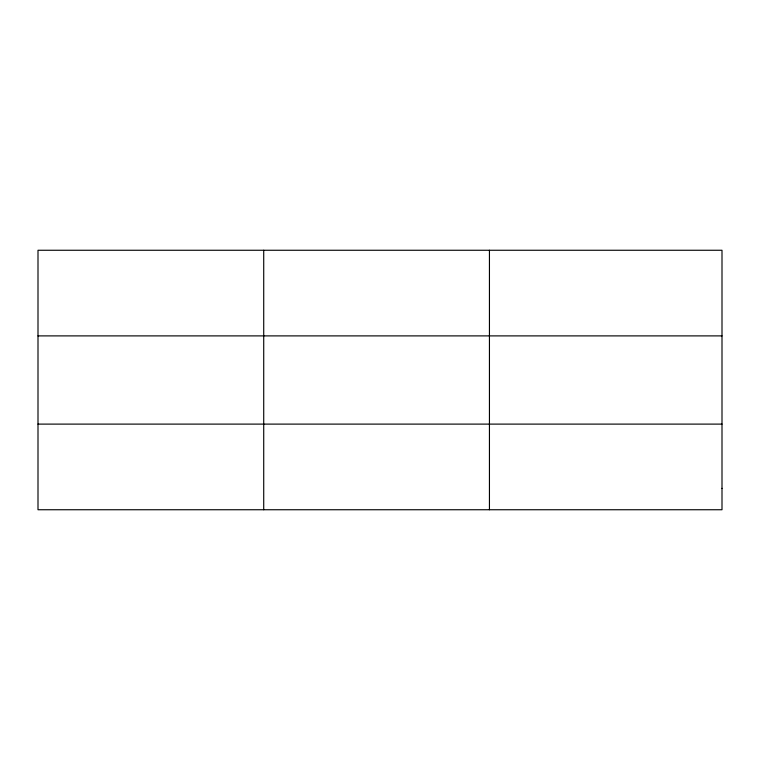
<?xml version="1.0" encoding="UTF-8"?>
<svg xmlns="http://www.w3.org/2000/svg" width="760" height="760" viewBox="0 0 760 760"><rect width="100%" height="100%" fill="white"/><g stroke="black" fill="none" stroke-linecap="round" stroke-linejoin="round"><path stroke-width="1.14" d="M263.72 250.258L263.72 509.742M489.44 250.258L489.44 509.742M38 335.891L722 335.891M38 424.108L722 424.108M722 488.338L722 509.742L38 509.742L38 250.258L722 250.258L722 488.338"/></g></svg>
